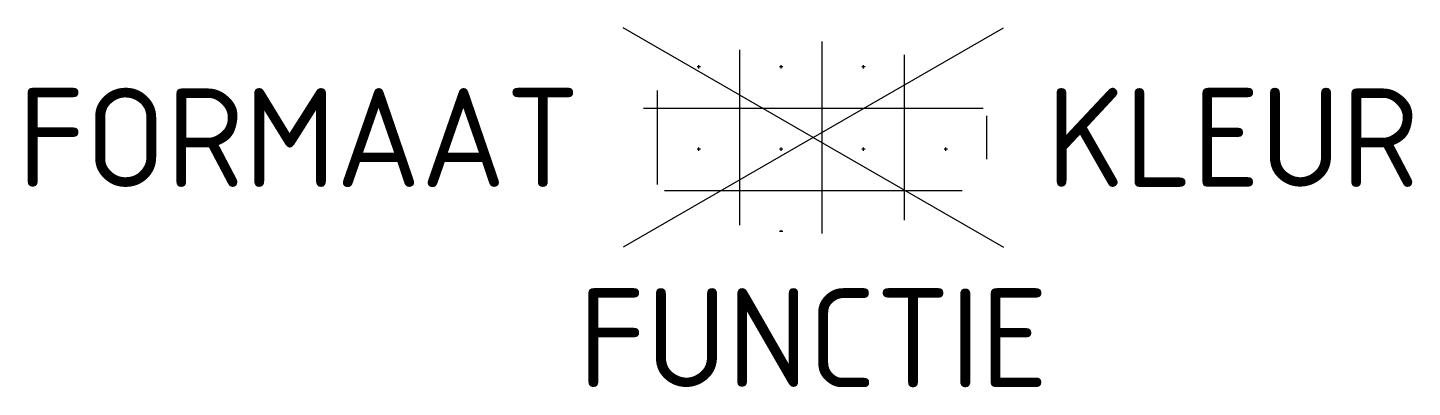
# Model space of a CAD drawing. Extents: x -14.3 to 10.9, y -4.5 to 2.
import ezdxf
from ezdxf.enums import TextEntityAlignment as Align

# ---------------------------------------------------------------- set-up
doc = ezdxf.new("R2010")
doc.units = 0
doc.styles.add('NLCS-ISO', font='NLCS-ISO.ttf')

msp = doc.modelspace()

# ---------------------------------------------------------------- linework, layer by layer
for p, q in [((0, 0), (-3.464, 2)), ((0, 0), (3.464, 2)), ((-1.335, -1.596), (-1.335, 1.596)), ((0.165, -1.748), (0.165, 1.748)), ((-2.056, 1.286), (-2.114, 1.286)), ((-2.085, 1.256), (-2.085, 1.315)), ((-0.556, 1.286), (-0.614, 1.286)), ((-0.585, 1.256), (-0.585, 1.315)), ((0.944, 1.286), (0.886, 1.286)), ((0.915, 1.256), (0.915, 1.315)), ((1.665, -1.503), (1.665, 1.503)), ((-2.835, -0.856), (-2.835, 0.856)), ((-3.094, 0.536), (3.094, 0.536)), ((3.165, -0.397), (3.165, 0.397)), ((0, 0), (-3.464, -2)), ((0, 0), (3.464, -2)), ((-2.056, -0.214), (-2.114, -0.214)), ((-2.085, -0.244), (-2.085, -0.185)), ((-0.556, -0.214), (-0.614, -0.214)), ((-0.585, -0.244), (-0.585, -0.185)), ((0.944, -0.214), (0.886, -0.214)), ((0.915, -0.244), (0.915, -0.185)), ((2.444, -0.214), (2.386, -0.214)), ((2.415, -0.244), (2.415, -0.185)), ((-2.712, -0.964), (2.712, -0.964)), ((-0.556, -1.714), (-0.614, -1.714)), ((-0.585, -1.721), (-0.585, -1.685))]:
    msp.add_line(p, q)

# ---------------------------------------------------------------- texts
at = {"style": 'NLCS-ISO'}
msp.add_attdef('FORMAAT', text='30x30', height=1.8, dxfattribs=at).set_placement((-4.25, 0), align=Align.MIDDLE_RIGHT)
msp.add_attdef('KLEUR', text='G', height=1.8, dxfattribs=at).set_placement((4.25, 0), align=Align.MIDDLE_LEFT)
at = {"style": 'NLCS-ISO', "flags": 1}
msp.add_attdef('FUNCTIE', text='', height=1.8, dxfattribs=at).set_placement((0, -2.75), align=Align.TOP_CENTER)

doc.saveas('drawing.dxf')
